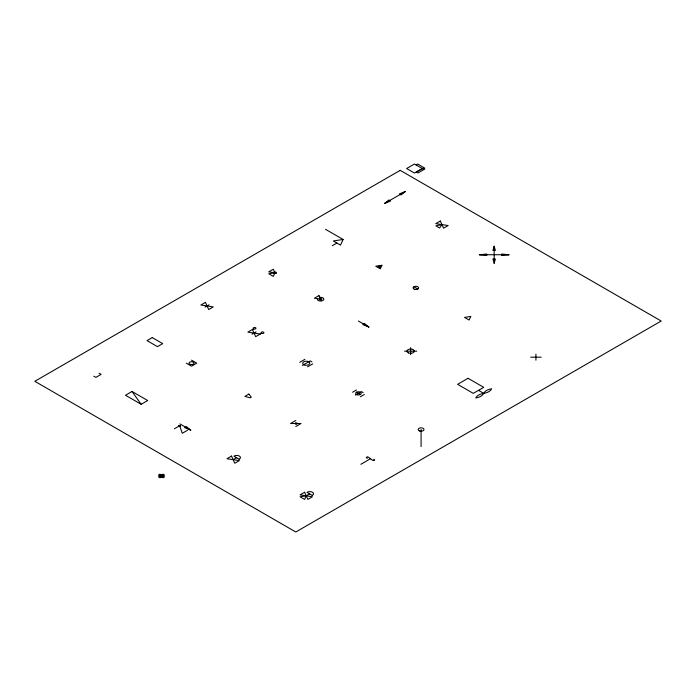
<?xml version="1.0" encoding="UTF-8"?>
<svg xmlns="http://www.w3.org/2000/svg" width="696" height="696" viewBox="0 0 696 696"><rect width="100%" height="100%" fill="white"/><g stroke="black" fill="none" stroke-linecap="round" stroke-linejoin="round"><path stroke-width="1.04" d="M410.64 354.682L410.64 347.652M421.08 446.606L421.08 429.528M494.16 246.193L492.933 250.456L495.387 250.456L494.16 246.193L494.16 263.271L492.933 259.008L495.387 259.008L494.16 263.271M306.24 495.83L304.604 499.406L300.037 496.77L306.24 495.83L309.616 493.882M343.111 239.468L340.492 245.123L333.314 240.981L343.111 239.468L325.493 229.297M384.54 203.493L388.89 199.978L390.63 200.987L384.54 203.493L405.42 191.444L401.07 194.958L399.33 193.949L405.42 191.444M416.104 164.943L417.67 164.038L424.769 168.136L423.203 169.041L414.451 164.004L406.621 168.528L414.451 173.052L422.281 168.528M205.05 307.127L209.07 304.805M332.34 245.688L336.907 243.052M132.023 391.474L125.498 395.241L141.157 404.289L147.683 400.522L132.023 391.474L141.157 404.289M253.605 328.816L247.846 332.14L260.243 334.028M252.03 334.245L256.05 331.922M261.548 333.271L255.676 336.664L252.413 329.504M174.435 428.771L179.655 425.761L182.265 433.295L187.485 430.276M299.715 362.346L304.935 359.327M302.429 365.417L310.259 360.902L311.895 361.842M307.545 366.862L312.765 363.851M295.8 420.488L290.58 423.499L301.02 423.499L295.8 426.509M233.16 459.665L236.536 457.716M352.567 392.231L356.483 389.969M355.421 395.102L361.459 391.622L363.173 392.605M360.397 396.755L364.312 394.493M360.85 464.302L370.49 458.734M479.37 254.727L486.756 254.023L486.756 255.441L479.37 254.727L508.95 254.727L501.564 255.441L501.564 254.023L508.95 254.727M404.55 351.167L416.73 351.167M530.7 357.196L541.14 357.196M368.88 327.059L362.79 324.545L364.53 323.544L368.88 327.059L358.44 321.03M190.748 430.154L184.657 427.64L186.398 426.639L190.748 430.154L179.986 423.934M378.668 266.403L379.973 267.16M413.902 286.752L417.817 289.014M274.05 272.18L276.007 273.31M319.725 298.68L321.465 299.68M478.5 390.343L483.72 393.362A11.075 6.394 0 0 0 491.68 388.768A11.075 6.394 0 0 0 483.72 393.362A11.075 6.394 0 0 1 475.76 397.955A11.075 6.394 0 0 1 483.72 393.362M356.483 392.231L360.397 394.493M191.513 360.145L196.733 363.164L191.513 366.174L186.293 363.164M295.582 423.125L296.887 423.873M99.023 373.178L101.103 374.378L95.883 377.389L93.803 376.197M178.898 425.569L180.203 426.326M161.55 475.081L163.09 475.968M159.889 476.047L161.429 476.934M535.92 354.186L535.92 360.206M373.595 459.325A1.079 0.618 0 0 1 374.544 460.195A1.079 0.618 0 0 1 372.778 460.369L368.21 457.098A1.079 0.618 0 0 0 366.409 457.307A1.079 0.618 0 0 0 367.531 458.142M319.734 297.383A3.228 1.862 0 0 1 323.814 299.01A3.228 1.862 0 0 1 320.308 301.037A3.228 1.862 0 0 1 317.48 298.688M274.92 272.815L273.293 276.39L268.726 273.754L274.92 272.815L273.284 269.23L268.717 271.866L274.92 272.815M381.93 265.28L380.303 268.856L375.736 266.22L381.93 265.28M470.74 316.462L469.104 320.047L464.537 317.402L470.74 316.462M441.96 224.59L439.567 227.984L435.87 225.843L441.96 224.59M400.2 170.346L34.8 381.304L295.8 531.996L661.2 321.03L400.2 170.346M423.203 168.136L416.347 172.095L417.913 172.999L424.769 169.041L423.203 168.136M205.424 302.386L200.857 305.022L213.254 306.901L208.687 309.537L205.424 302.386M152.25 337.603L147.03 340.622L157.47 346.651L162.69 343.633L152.25 337.603M440.324 221.015L435.757 223.651L448.154 225.53L443.587 228.166L440.324 221.015M318.959 295.6L314.401 298.236L320.491 299.115L318.959 295.6M248.872 394.084L244.853 396.407L250.229 397.816L251.326 397.19L248.872 394.084M159.889 474.237L158.418 475.081L163.09 477.778L164.56 476.934L159.889 474.237M163.021 474.237L158.418 476.89L159.958 477.778L164.56 475.124L163.021 474.237M231.533 456.08L226.966 458.725L239.363 460.604L234.796 463.24L231.533 456.08M468.06 378.293L457.62 384.322L473.28 393.362L483.72 387.333L468.06 378.293M304.613 492.246L300.046 494.882L312.443 496.77L307.876 499.406L304.613 492.246M312.208 495.387L307.014 492.377A3.689 2.131 0 0 1 312.443 492.246A3.689 2.131 0 0 1 312.208 495.387M239.146 459.221L233.926 456.211A3.689 2.131 0 0 1 239.363 456.08A3.689 2.131 0 0 1 239.128 459.221M179.046 426.396A0.922 0.531 0 0 0 180.464 425.978A0.922 0.531 0 0 0 179.133 425.474A0.922 0.531 0 0 0 179.046 426.396M295.73 423.942A0.922 0.531 0 0 0 297.157 423.525A0.922 0.531 0 0 0 295.817 423.02A0.922 0.531 0 0 0 295.73 423.942M190.13 364.339A2.462 1.418 0 0 0 193.966 363.26A2.462 1.418 0 0 0 190.434 361.885A2.462 1.418 0 0 0 190.13 364.339M419.618 430.989A2.923 1.688 0 0 0 424.003 429.528A2.923 1.688 0 0 0 419.618 428.066A2.923 1.688 0 0 0 419.618 430.989M356.926 394.702A2.767 1.601 0 0 0 361.207 393.449A2.767 1.601 0 0 0 357.187 391.935A2.767 1.601 0 0 0 356.926 394.702M304.256 364.913A3.541 2.045 0 0 0 309.772 363.373A3.541 2.045 0 0 0 304.691 361.389A3.541 2.045 0 0 0 304.256 364.913M261.748 333.375A1.383 0.8 0 0 0 263.906 332.766A1.383 0.8 0 0 0 261.913 331.992A1.383 0.8 0 0 0 261.748 333.375M253.805 328.912A1.383 0.8 0 0 0 255.963 328.312A1.383 0.8 0 0 0 253.979 327.529A1.383 0.8 0 0 0 253.805 328.912M408.569 352.933A3.689 2.131 0 0 0 414.32 351.323A3.689 2.131 0 0 0 409.03 349.253A3.689 2.131 0 0 0 408.569 352.933M319.925 299.776A1.227 0.713 0 0 0 321.822 299.219A1.227 0.713 0 0 0 320.038 298.549A1.227 0.713 0 0 0 319.925 299.776M274.337 273.441A1.383 0.8 0 0 0 276.416 272.745A1.383 0.8 0 0 0 274.337 272.058A1.383 0.8 0 0 0 274.337 273.441M414.311 289.205A2.767 1.601 0 0 0 418.618 287.996A2.767 1.601 0 0 0 414.651 286.439A2.767 1.601 0 0 0 414.311 289.205M378.815 267.229A0.922 0.531 0 0 0 380.242 266.812A0.922 0.531 0 0 0 378.902 266.307A0.922 0.531 0 0 0 378.815 267.229"/></g></svg>
